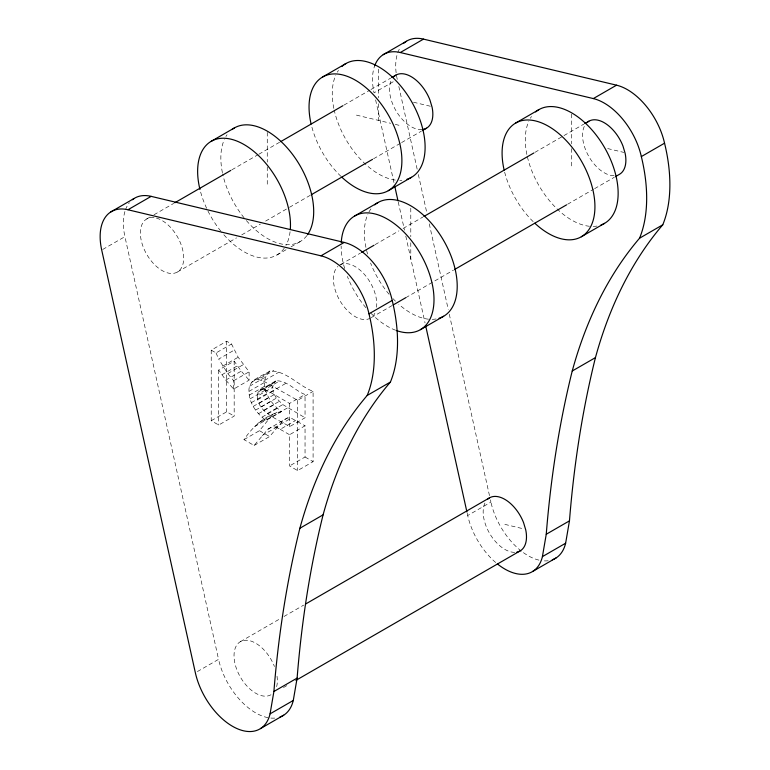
<?xml version="1.0" encoding="UTF-8"?>
<svg xmlns="http://www.w3.org/2000/svg" width="770" height="770" viewBox="0 0 770 770"><rect width="100%" height="100%" fill="white"/><g stroke="black" fill="none" stroke-linecap="round" stroke-linejoin="round"><path stroke-width="0.58" stroke-dasharray="3.85 2.89" d="M269.933 370.976C257.007 382.988 269.5 403.547 281.589 411.498L266.112 420.43C256.757 413.721 249.076 403.297 248.97 391.401C247.988 379.254 262.137 376.443 269.933 370.976C286.19 370.543 298.616 385.866 313.092 391.381L313.092 461.663L297.624 470.595L289.568 465.946L289.568 434.732L305.045 425.8L305.045 457.014L289.568 465.946M257.267 396.194L258.056 392.103L260.404 389.812L275.881 380.871C286.825 380.014 295.305 391.006 305.045 394.5L305.045 417.754L289.568 426.686C277.864 418.89 258.065 413.249 257.267 396.194L272.744 387.262L273.523 383.171L275.881 380.871M281.589 411.498C265.756 414.606 252.791 426.513 243.984 439.632L254.11 445.474L267.979 429.179L287.547 417.908L291.214 418.158L305.045 425.8M254.11 445.474L269.587 436.542L283.456 420.247L287.547 417.908M243.984 439.632L259.461 430.69L270.049 417.677L276.728 412.191M146.724 218.978L152.951 215.379M153.99 214.782L173.712 203.395M231.847 169.833L257.796 154.847M258.836 154.25L279.597 142.258M343.959 105.105L369.908 90.119M370.947 89.522L390.669 78.136M102.718 249.47L124.923 236.65A54.709 31.589 60 0 1 125.125 210.845M393.229 81.745L374.056 92.814A54.709 31.589 60 0 1 374.663 65.845M177.36 272.041L236.534 237.882M241.722 234.879L260.404 224.099M265.602 221.096L288.432 207.91M289.472 207.313L310.233 195.33M373.556 158.764L400.544 143.191M401.584 142.585L421.306 131.198M276.882 255.014L286.979 249.191M291.012 246.862L300.098 241.616M340.792 264.437L360.514 253.051M375.048 244.658L398.927 230.875M403.076 228.478L422.807 217.092M534.919 152.364L562.947 136.184M563.977 135.587L583.708 124.201M234.176 361.111L234.176 416.098L218.699 425.03L211.23 420.718L211.23 350.158L226.707 341.216L231.52 343.998L238.161 357.232L249.124 371.804L249.124 380.139L233.647 389.081L225.783 380.082L218.699 370.043L234.176 361.111L241.251 371.14L249.124 380.139M211.23 350.158L216.043 352.93L231.52 343.998M233.647 389.081L233.647 380.736L227.776 373.585L218.68 359.08L234.157 350.148M222.684 366.164L238.161 357.232M221.818 374.817L237.295 365.885M227.776 373.585L243.253 364.653M225.783 380.082L241.251 371.14M233.647 380.736L249.124 371.804M251.501 382.267L266.969 373.334M254.456 379.908L258.268 379.494L273.745 370.553M249.595 386.222L265.072 377.281M392.19 305.517L371.429 317.51A30.636 17.691 60 0 0 374.865 313.178M405.694 297.73L453.443 270.164M567.625 204.233L593.583 189.247M594.623 188.65L614.345 177.264M258.268 379.494L263.475 381.083L278.952 372.141M248.97 391.401L264.437 382.469M249.23 395.145L264.707 386.213M260.404 389.812L262.195 389.437L277.672 380.505M258.056 392.103L273.523 383.171M262.195 389.437L264.447 389.736L279.924 380.803M211.23 420.718L226.707 411.786L234.176 416.098M250.019 398.899L265.486 389.967M251.328 402.662L266.795 393.73M264.447 389.736L270.308 392.315L285.776 383.383M257.671 399.707L273.148 390.775L272.744 387.262M253.157 406.435L268.634 397.493M258.884 403.432L274.361 394.5L273.148 390.775M255.544 410.141L271.011 401.199M260.886 407.089L276.353 398.157L282.811 404.587L305.045 417.754M263.619 410.381L279.096 401.449M258.499 413.702L273.966 404.77M267.334 413.519L282.811 404.587M262.021 417.138L277.489 408.206M270.308 392.315L289.568 403.432L305.045 394.5M263.475 381.083L297.624 400.323L313.092 391.381M257.815 423.346L273.292 414.414M254.572 426.609L270.049 417.677M272.253 416.686L287.73 407.753M267.979 429.179L272.07 426.84L275.747 427.09L291.214 418.158M262.166 435.502L277.643 426.57M275.747 427.09L280.222 429.342L295.699 420.41M240.365 641.679L279.818 618.907M283.966 616.51L303.688 605.124M197.37 671.584L218.565 659.351L124.923 236.65M495.697 562.514A54.709 31.589 60 0 1 467.708 515.515L490.914 502.117L489.874 497.42M283.466 687.552L287.614 685.156M261.251 421.123L266.112 420.43M413.48 102.218L430.757 106.347M607.665 148.562L623.796 152.402M356.414 115.115L390.679 123.296M395.251 124.384L400.958 125.751M504.822 524.37L523.254 528.769M280.222 429.342L289.568 434.732M259.461 430.69L269.587 436.542M305.045 457.014L313.092 461.663M274.361 394.5L276.353 398.157M216.043 352.93L218.68 359.08M398.831 86.452L417.302 169.823M418.341 174.52L426.927 213.271M429.265 223.839L448.256 309.55M449.295 314.247L489.614 496.246M375.616 99.859L394.086 183.222M398.254 202.01L404.491 230.191M405.79 236.063L425.04 322.948M467.188 513.166L467.708 515.515M571.715 114.085L571.715 143.865M571.715 148.629L571.715 166.493M410.785 208.189L410.785 236.775M410.785 242.733L410.785 259.413M378.686 69.213L378.686 97.8M378.686 103.757L378.686 120.428M297.624 400.323L297.624 470.595M289.568 403.432L289.568 426.686M267.267 132.344L267.267 162.124M267.267 166.888L267.267 184.762M226.707 341.216L226.707 411.786M218.699 370.043L218.699 425.03M156.435 218.112A30.636 17.691 60 0 1 183.067 263.696A30.636 17.691 60 0 1 147.263 255.265A30.636 17.691 60 0 1 155.357 217.852M422.008 129.591A30.636 17.691 60 0 1 396.261 111.207A30.636 17.691 60 0 1 391.882 79.166M306.855 235.62A65.652 37.903 60 0 1 244.812 218.709M244.061 217.775A65.652 37.903 60 0 1 222.655 173.837M222.424 172.74A65.652 37.903 60 0 1 224.378 139.486M225.908 136.54A65.652 37.903 60 0 1 227.063 134.74M284.265 248.171A65.652 37.903 60 0 1 221.596 232.107M220.846 231.183A65.652 37.903 60 0 1 200.238 190.565M290.078 231.731A65.652 37.903 60 0 1 285.959 245.428M401.892 180.257A65.652 37.903 60 0 1 399.765 180.363M395.318 180.084A65.652 37.903 60 0 1 334.324 110.62M333.843 108.416A65.652 37.903 60 0 1 335.797 75.152M337.318 72.216A65.652 37.903 60 0 1 338.482 70.416M340.966 176.378A65.652 37.903 60 0 1 311.658 126.242M274.726 718.092A54.709 31.589 60 0 1 218.565 659.351M125.52 209.681A54.709 31.589 60 0 1 129.37 202.722M370.399 318.106A30.636 17.691 60 0 1 340.792 302.129A30.636 17.691 60 0 1 337.886 266.42M339.753 265.044A30.636 17.691 60 0 1 364.662 274.669A30.636 17.691 60 0 1 376.559 307.24M614.056 175.704A30.636 17.691 60 0 1 588.896 156.58A30.636 17.691 60 0 1 584.911 125.231M436.07 318.963A65.652 37.903 60 0 1 430.767 319.329M428.553 319.194A65.652 37.903 60 0 1 398.773 304.256M395.453 301.157A65.652 37.903 60 0 1 393.018 298.673M389.091 294.275A65.652 37.903 60 0 1 370.582 263.003M367.569 254.042A65.652 37.903 60 0 1 366.173 248.489M365.942 247.391A65.652 37.903 60 0 1 367.896 214.137M368.878 212.145A65.652 37.903 60 0 1 371.852 207.736M395.636 330.253A65.652 37.903 60 0 1 369.802 312.081M365.875 307.682A65.652 37.903 60 0 1 347.366 276.401M344.681 268.566A65.652 37.903 60 0 1 341.149 246.005M597 226.053A65.652 37.903 60 0 1 592.794 226.428M589.483 226.274A65.652 37.903 60 0 1 527.104 155.578M526.872 154.481A65.652 37.903 60 0 1 528.826 121.217M530.357 118.282A65.652 37.903 60 0 1 531.512 116.482M533.177 221.644A65.652 37.903 60 0 1 504.408 171.19M271.011 694.742A30.636 17.691 60 0 1 239.095 674.712A30.636 17.691 60 0 1 243.262 640.544A30.636 17.691 60 0 1 274.447 666.531M277.027 676.175A30.636 17.691 60 0 1 276.613 686.763M514.668 552.34A30.636 17.691 60 0 1 489.913 533.908A30.636 17.691 60 0 1 485.033 502.772M548.163 560.743A54.709 31.589 60 0 1 543.678 560.858M538.923 560.127A54.709 31.589 60 0 1 522.224 551.772M521.386 551.137A54.709 31.589 60 0 1 490.914 502.117M397.272 79.406A54.709 31.589 60 0 1 400.439 47.249"/><path stroke-width="1.16" d="M270.068 713.857L273.899 691.499A1401.737 809.299 60 0 1 299.877 528.259A729.768 421.334 60 0 1 367.203 395.443A150.756 87.039 60 0 0 368.984 313.833A54.709 31.589 60 0 0 320.975 255.823L127.945 209.758A54.709 31.589 60 0 0 101.707 250.048L195.359 672.759A54.709 31.589 60 0 0 233.387 726.793A54.709 31.589 60 0 0 270.068 713.857L293.283 700.459L297.114 678.101A1401.737 809.299 60 0 1 323.092 514.851A729.768 421.334 60 0 1 390.419 382.045A150.756 87.039 60 0 0 392.2 300.435A54.709 31.589 60 0 0 344.19 242.425L151.151 196.36A54.709 31.589 60 0 0 132.373 199.709M497.343 563.881A54.709 31.589 60 0 0 542.417 556.623L546.248 534.255A1401.737 809.299 60 0 1 572.226 371.015A729.768 421.334 60 0 1 639.552 238.209A150.756 87.039 60 0 0 641.333 156.589A54.709 31.589 60 0 0 593.324 98.579L400.294 52.524A54.709 31.589 60 0 0 374.663 65.845M552.302 559.771A54.709 31.589 60 0 0 565.632 543.216L569.463 520.857A1401.737 809.299 60 0 1 595.441 357.617A729.768 421.334 60 0 1 662.768 224.802A150.756 87.039 60 0 0 664.549 143.191A54.709 31.589 60 0 0 616.539 85.181L423.5 39.116A54.709 31.589 60 0 0 403.923 43.149M211.23 141.305L234.446 127.897M322.649 76.981L345.855 63.573M110.841 211.914L134.047 198.516M383.19 54.68L406.396 41.272M127.945 209.758L151.151 196.36M400.294 52.524L423.5 39.116M174.751 202.789L230.808 170.43M280.636 141.661L342.919 105.702M391.709 77.539L395.857 75.133M311.272 194.733L372.516 159.371M422.345 130.602L426.503 128.205M388.301 190.691L411.507 177.292M354.749 215.956L377.954 202.558M515.679 123.036L538.894 109.638M320.975 255.823L344.19 242.425M593.324 98.579L616.539 85.181M361.553 252.454L374.018 245.264M423.837 216.495L533.88 152.97M584.738 123.595L588.896 121.198M368.984 313.833L392.2 300.435M641.333 156.589L664.549 143.191M393.229 304.92L405.694 297.73M454.483 269.558L566.595 204.83M615.384 176.667L619.532 174.27A30.636 17.691 60 0 0 625.144 153.345L622.978 146.059A30.636 17.691 60 0 0 587.029 122.584M420.401 329.666L443.607 316.268M581.331 236.756L604.546 223.348M367.203 395.443L390.419 382.045M639.552 238.209L662.768 224.802M299.877 528.259L323.092 514.851M572.226 371.015L595.441 357.617M305.767 603.921L489.508 497.844M273.899 691.499L297.114 678.101M546.248 534.255L569.463 520.857M295.921 680.362L520.145 550.906M542.417 556.623L565.632 543.216M260.472 728.613L283.678 715.205M532.821 571.369L556.027 557.971M394.606 185.57L397.994 200.835M425.82 326.47L466.928 511.992M393.162 77.375A30.636 17.691 60 0 1 429.939 99.994L432.105 107.28A30.636 17.691 60 0 1 423.211 129.418M231.972 129.562A65.652 37.903 60 0 1 294.063 156.445A65.652 37.903 60 0 1 307.471 234.773M199.959 189.449A65.652 37.903 60 0 1 238.719 141.824A65.652 37.903 60 0 1 290.3 229.527M341.851 66.538A65.652 37.903 60 0 1 411.507 101.476A65.652 37.903 60 0 1 406.945 179.275M311.109 124.018A65.652 37.903 60 0 1 350.851 77.828A65.652 37.903 60 0 1 401.661 165.839A65.652 37.903 60 0 1 341.793 177.158M293.283 700.459A54.709 31.589 60 0 1 279.953 717.014M374.701 204.849A65.652 37.903 60 0 1 444.04 241.202A65.652 37.903 60 0 1 439.044 318.251M341.245 242.56A65.652 37.903 60 0 1 386.559 218.632A65.652 37.903 60 0 1 433.722 293.62A65.652 37.903 60 0 1 396.627 330.619M535.641 111.929A65.652 37.903 60 0 1 604.546 147.542A65.652 37.903 60 0 1 600.927 225.023M504.148 170.083A65.652 37.903 60 0 1 543.88 123.893A65.652 37.903 60 0 1 594.7 211.904A65.652 37.903 60 0 1 534.823 223.223M487.641 499.22A30.636 17.691 60 0 1 523.59 522.695L525.756 529.981A30.636 17.691 60 0 1 516.853 552.119"/></g></svg>
